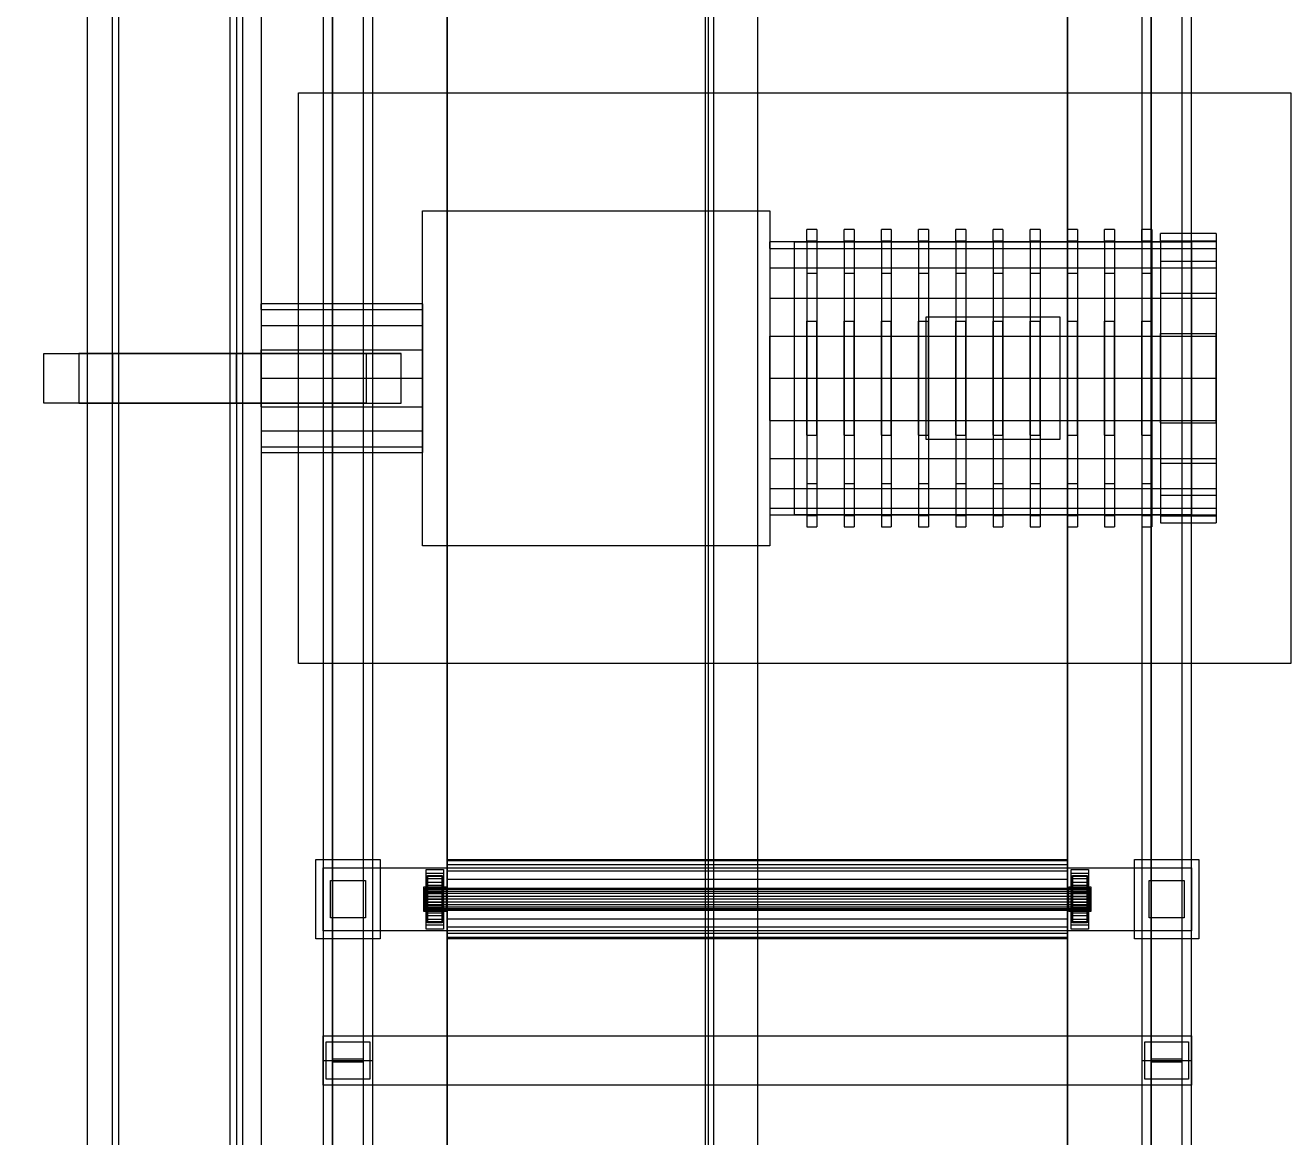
# Model space of a CAD drawing. Header units: millimetres. Extents: x -2500 to 58855, y -53268 to 6837.
# Drawn here: x 57527 to 58547, y -18611 to -17716 of the extents above; entities that cross this region are included whole.
import ezdxf

# ---------------------------------------------------------------- set-up
doc = ezdxf.new("R2010")
doc.units = ezdxf.units.MM
for name, color, linetype, lineweight in [('COTAS_R', 1, 'Continuous', 0), ('superior_C04', 7, 'Continuous', 0), ('superior_secador', 7, 'Continuous', 0)]:
    doc.layers.add(name, color=color, linetype=linetype, lineweight=lineweight)
doc.dimstyles.new('R19_100', dxfattribs={"dimtxt": 250, "dimasz": 150, "dimexe": 150, "dimexo": 80, "dimgap": 100, "dimtad": 1, "dimtih": 1, "dimtoh": 1, "dimdsep": 46, "dimcen": 0.09, "dimadec": 0, "dimazin": 0, "dimtfac": 1, "dimtdec": 4, "dimtofl": 0, "dimtmove": 0, "dimatfit": 3, "dimfxl": 1, "dimtolj": 1, "dimtzin": 0, "dimarcsym": 0})

# ---------------------------------------------------------------- blocks, each defined once
blk = doc.blocks.new('*D26')
at = {"layer": 'COTAS_R', "color": 0, "lineweight": -2, "transparency": 16777216}
for p, q in [((58037.1, -15400), (57067.1, -15400)), ((57217.1, -19600), (57217.1, -15550)), ((58037.1, -19750), (57067.1, -19750))]:
    blk.add_line(p, q, dxfattribs=at)
at = {"layer": 'COTAS_R', "color": 0, "transparency": 16777216}
for points in [[(57192.1, -15550), (57242.1, -15550), (57217.1, -15400)], [(57192.1, -19600), (57242.1, -19600), (57217.1, -19750)]]:
    blk.add_solid(points, dxfattribs=at)
at = {"layer": 'Defpoints', "color": 0, "transparency": 16777216}
for p in [(57217.1, -15400), (58117.1, -15400), (58117.1, -19750)]:
    blk.add_point(p, dxfattribs=at)

msp = doc.modelspace()

# ---------------------------------------------------------------- linework, layer by layer
at = {"layer": 'superior_C04'}
for p, q in [((57867.116, -19750), (57867.116, -15400)), ((58367.116, -15400), (58367.116, -19750)), ((57767.116, -17350), (57767.116, -18550)), ((57774.616, -17348.878), (57774.616, -18548.878)), ((57774.616, -18551.122), (57774.616, -17351.122)), ((57799.616, -18548.878), (57799.616, -17348.878)), ((57799.616, -18551.122), (57799.616, -17351.122)), ((57807.116, -18550), (57807.116, -17350)), ((58427.116, -17350), (58427.116, -18550)), ((58434.616, -17348.878), (58434.616, -18548.878)), ((58434.616, -18551.122), (58434.616, -17351.122)), ((58459.616, -18548.878), (58459.616, -17348.878)), ((58459.616, -18551.122), (58459.616, -17351.122)), ((58467.116, -18550), (58467.116, -17350)), ((57867.116, -17440), (57867.116, -18420)), ((58117.116, -17440), (58117.116, -18420)), ((58367.116, -18420), (58367.116, -17440)), ((57761.116, -18452), (57761.116, -18388)), ((57761.116, -18388), (57813.116, -18388)), ((57813.116, -18388), (57813.116, -18452)), ((57867.116, -18388), (57867.116, -18389.09)), ((57867.116, -18388), (58367.116, -18388)), ((57867.116, -18389.09), (57867.116, -18392.287)), ((58367.116, -18389.09), (57867.116, -18389.09)), ((57867.116, -18392.287), (57867.116, -18397.373)), ((58367.116, -18392.287), (57867.116, -18392.287)), ((58367.116, -18389.09), (58367.116, -18388)), ((58367.116, -18389.09), (58367.116, -18392.287)), ((58367.116, -18392.287), (58367.116, -18397.373)), ((58421.116, -18452), (58421.116, -18388)), ((58421.116, -18388), (58473.116, -18388)), ((58473.116, -18388), (58473.116, -18452)), ((57767.116, -18445.4), (57767.116, -18394.6)), ((57767.116, -18394.6), (58467.116, -18394.6)), ((57850.116, -18444), (57850.116, -18396)), ((57850.116, -18396), (57864.116, -18396)), ((57850.116, -18409), (57850.116, -18399)), ((57850.116, -18399), (57864.116, -18399)), ((57851.116, -18411), (57851.116, -18401)), ((57851.116, -18401), (57851.116, -18401.647)), ((57851.116, -18401), (57863.116, -18401)), ((57851.116, -18401.647), (57851.116, -18411.307)), ((57863.116, -18401.647), (57851.116, -18401.647)), ((57851.116, -18401.647), (57851.116, -18403.546)), ((57851.116, -18403.546), (57851.116, -18412.206)), ((57863.116, -18403.546), (57851.116, -18403.546)), ((57851.116, -18403.546), (57851.116, -18406.565)), ((57863.116, -18401.647), (57863.116, -18401)), ((57863.116, -18401), (57863.116, -18411)), ((57863.116, -18411.307), (57863.116, -18401.647)), ((57863.116, -18403.546), (57863.116, -18401.647)), ((57863.116, -18412.206), (57863.116, -18403.546)), ((57863.116, -18406.565), (57863.116, -18403.546)), ((57864.116, -18396), (57864.116, -18444)), ((57864.116, -18399), (57864.116, -18409)), ((57867.116, -18397.373), (57867.116, -18404)), ((58367.116, -18397.373), (57867.116, -18397.373)), ((57867.116, -18404), (57867.116, -18411.718)), ((58367.116, -18404), (57867.116, -18404)), ((58367.116, -18397.373), (58367.116, -18404)), ((58367.116, -18404), (58367.116, -18411.718)), ((58370.116, -18444), (58370.116, -18396)), ((58370.116, -18396), (58384.116, -18396)), ((58370.116, -18409), (58370.116, -18399)), ((58370.116, -18399), (58384.116, -18399)), ((58371.116, -18411), (58371.116, -18401)), ((58371.116, -18401), (58371.116, -18401.647)), ((58371.116, -18401), (58383.116, -18401)), ((58371.116, -18401.647), (58371.116, -18411.307)), ((58383.116, -18401.647), (58371.116, -18401.647)), ((58371.116, -18401.647), (58371.116, -18403.546)), ((58371.116, -18403.546), (58371.116, -18412.206)), ((58383.116, -18403.546), (58371.116, -18403.546)), ((58371.116, -18403.546), (58371.116, -18406.565)), ((58383.116, -18401.647), (58383.116, -18401)), ((58383.116, -18401), (58383.116, -18411)), ((58383.116, -18411.307), (58383.116, -18401.647)), ((58383.116, -18403.546), (58383.116, -18401.647)), ((58383.116, -18412.206), (58383.116, -18403.546)), ((58383.116, -18406.565), (58383.116, -18403.546)), ((58384.116, -18396), (58384.116, -18444)), ((58384.116, -18399), (58384.116, -18409)), ((58467.116, -18394.6), (58467.116, -18445.4)), ((57773.116, -18435), (57773.116, -18405)), ((57773.116, -18405), (57801.116, -18405)), ((57801.116, -18405), (57801.116, -18435)), ((57848.116, -18410), (57866.116, -18410)), ((57848.116, -18430), (57848.116, -18410)), ((57849.116, -18411), (57849.116, -18411.307)), ((57849.116, -18411), (58385.116, -18411)), ((57849.116, -18411.307), (57849.116, -18412.206)), ((58385.116, -18411.307), (57849.116, -18411.307)), ((57849.116, -18412.206), (57849.116, -18413.636)), ((58385.116, -18412.206), (57849.116, -18412.206)), ((57849.116, -18413.636), (57849.116, -18415.5)), ((58385.116, -18413.636), (57849.116, -18413.636)), ((57864.116, -18409), (57850.116, -18409)), ((57851.116, -18406.565), (57851.116, -18413.636)), ((57863.116, -18406.565), (57851.116, -18406.565)), ((57851.116, -18406.565), (57851.116, -18410.5)), ((57851.116, -18410.5), (57851.116, -18415.5)), ((57863.116, -18410.5), (57851.116, -18410.5)), ((57851.116, -18410.5), (57851.116, -18415.082)), ((57851.116, -18411.307), (57851.116, -18411)), ((57863.116, -18411), (57851.116, -18411)), ((57851.116, -18411.307), (57863.116, -18411.307)), ((57851.116, -18412.206), (57851.116, -18411.307)), ((57851.116, -18412.206), (57863.116, -18412.206)), ((57851.116, -18413.636), (57851.116, -18412.206)), ((57851.116, -18413.636), (57863.116, -18413.636)), ((57851.116, -18415.5), (57851.116, -18413.636)), ((57863.116, -18413.636), (57863.116, -18406.565)), ((57863.116, -18410.5), (57863.116, -18406.565)), ((57863.116, -18415.5), (57863.116, -18410.5)), ((57863.116, -18415.082), (57863.116, -18410.5)), ((57863.116, -18411), (57863.116, -18411.307)), ((57863.116, -18411.307), (57863.116, -18412.206)), ((57863.116, -18412.206), (57863.116, -18413.636)), ((57863.116, -18413.636), (57863.116, -18415.5)), ((57866.116, -18410), (57866.116, -18430)), ((57867.116, -18411.718), (57867.116, -18420)), ((58367.116, -18411.718), (57867.116, -18411.718)), ((58367.116, -18411.718), (58367.116, -18420)), ((58368.116, -18410), (58386.116, -18410)), ((58368.116, -18430), (58368.116, -18410)), ((58384.116, -18409), (58370.116, -18409)), ((58371.116, -18406.565), (58371.116, -18413.636)), ((58383.116, -18406.565), (58371.116, -18406.565)), ((58371.116, -18406.565), (58371.116, -18410.5)), ((58371.116, -18410.5), (58371.116, -18415.5)), ((58383.116, -18410.5), (58371.116, -18410.5)), ((58371.116, -18410.5), (58371.116, -18415.082)), ((58371.116, -18411.307), (58371.116, -18411)), ((58383.116, -18411), (58371.116, -18411)), ((58371.116, -18411.307), (58383.116, -18411.307)), ((58371.116, -18412.206), (58371.116, -18411.307)), ((58371.116, -18412.206), (58383.116, -18412.206)), ((58371.116, -18413.636), (58371.116, -18412.206)), ((58371.116, -18413.636), (58383.116, -18413.636)), ((58371.116, -18415.5), (58371.116, -18413.636)), ((58383.116, -18413.636), (58383.116, -18406.565)), ((58383.116, -18410.5), (58383.116, -18406.565)), ((58383.116, -18415.5), (58383.116, -18410.5)), ((58383.116, -18415.082), (58383.116, -18410.5)), ((58383.116, -18411), (58383.116, -18411.307)), ((58383.116, -18411.307), (58383.116, -18412.206)), ((58383.116, -18412.206), (58383.116, -18413.636)), ((58383.116, -18413.636), (58383.116, -18415.5)), ((58385.116, -18411.307), (58385.116, -18411)), ((58385.116, -18411.307), (58385.116, -18412.206)), ((58385.116, -18412.206), (58385.116, -18413.636)), ((58385.116, -18413.636), (58385.116, -18415.5)), ((58386.116, -18410), (58386.116, -18430)), ((58433.116, -18435), (58433.116, -18405)), ((58433.116, -18405), (58461.116, -18405)), ((58461.116, -18405), (58461.116, -18435)), ((57849.116, -18415.5), (57849.116, -18417.671)), ((58385.116, -18415.5), (57849.116, -18415.5)), ((57849.116, -18417.671), (57849.116, -18420)), ((58385.116, -18417.671), (57849.116, -18417.671)), ((57849.116, -18420), (57849.116, -18422.329)), ((58385.116, -18420), (57849.116, -18420)), ((57849.116, -18422.329), (57849.116, -18424.5)), ((58385.116, -18422.329), (57849.116, -18422.329)), ((57851.116, -18415.082), (57851.116, -18417.671)), ((57863.116, -18415.082), (57851.116, -18415.082)), ((57851.116, -18415.082), (57851.116, -18420)), ((57851.116, -18415.5), (57863.116, -18415.5)), ((57851.116, -18417.671), (57851.116, -18415.5)), ((57851.116, -18417.671), (57863.116, -18417.671)), ((57851.116, -18420), (57851.116, -18417.671)), ((57851.116, -18420), (57863.116, -18420)), ((57851.116, -18420), (57851.116, -18424.918)), ((57851.116, -18422.329), (57851.116, -18420)), ((57851.116, -18424.918), (57851.116, -18422.329)), ((57851.116, -18422.329), (57863.116, -18422.329)), ((57851.116, -18424.5), (57851.116, -18422.329)), ((57863.116, -18417.671), (57863.116, -18415.082)), ((57863.116, -18420), (57863.116, -18415.082)), ((57863.116, -18415.5), (57863.116, -18417.671)), ((57863.116, -18417.671), (57863.116, -18420)), ((57863.116, -18420), (57863.116, -18422.329)), ((57863.116, -18424.918), (57863.116, -18420)), ((57863.116, -18422.329), (57863.116, -18424.918)), ((57863.116, -18422.329), (57863.116, -18424.5)), ((58117.116, -18420), (57867.116, -18420)), ((57867.116, -18420), (57867.116, -19400)), ((57867.116, -18420), (57867.116, -18428.282)), ((58367.116, -18420), (57867.116, -18420)), ((58367.116, -18420), (58117.116, -18420)), ((58117.116, -18420), (58117.116, -19400)), ((58367.116, -19400), (58367.116, -18420)), ((58367.116, -18420), (58367.116, -18428.282)), ((58371.116, -18415.082), (58371.116, -18417.671)), ((58383.116, -18415.082), (58371.116, -18415.082)), ((58371.116, -18415.082), (58371.116, -18420)), ((58371.116, -18415.5), (58383.116, -18415.5)), ((58371.116, -18417.671), (58371.116, -18415.5)), ((58371.116, -18417.671), (58383.116, -18417.671)), ((58371.116, -18420), (58371.116, -18417.671)), ((58371.116, -18420), (58383.116, -18420)), ((58371.116, -18420), (58371.116, -18424.918)), ((58371.116, -18422.329), (58371.116, -18420)), ((58371.116, -18424.918), (58371.116, -18422.329)), ((58371.116, -18422.329), (58383.116, -18422.329)), ((58371.116, -18424.5), (58371.116, -18422.329)), ((58383.116, -18417.671), (58383.116, -18415.082)), ((58383.116, -18420), (58383.116, -18415.082)), ((58383.116, -18415.5), (58383.116, -18417.671)), ((58383.116, -18417.671), (58383.116, -18420)), ((58383.116, -18420), (58383.116, -18422.329)), ((58383.116, -18424.918), (58383.116, -18420)), ((58383.116, -18422.329), (58383.116, -18424.918)), ((58383.116, -18422.329), (58383.116, -18424.5)), ((58385.116, -18415.5), (58385.116, -18417.671)), ((58385.116, -18417.671), (58385.116, -18420)), ((58385.116, -18420), (58385.116, -18422.329)), ((58385.116, -18422.329), (58385.116, -18424.5)), ((57866.116, -18430), (57848.116, -18430)), ((57849.116, -18424.5), (57849.116, -18426.364)), ((58385.116, -18424.5), (57849.116, -18424.5)), ((57849.116, -18426.364), (57849.116, -18427.794)), ((58385.116, -18426.364), (57849.116, -18426.364)), ((57849.116, -18427.794), (57849.116, -18428.693)), ((58385.116, -18427.794), (57849.116, -18427.794)), ((57849.116, -18428.693), (57849.116, -18429)), ((58385.116, -18428.693), (57849.116, -18428.693)), ((58385.116, -18429), (57849.116, -18429)), ((57850.116, -18441), (57850.116, -18431)), ((57850.116, -18431), (57864.116, -18431)), ((57851.116, -18429.5), (57851.116, -18424.5)), ((57851.116, -18424.5), (57863.116, -18424.5)), ((57851.116, -18426.364), (57851.116, -18424.5)), ((57863.116, -18424.918), (57851.116, -18424.918)), ((57851.116, -18424.918), (57851.116, -18429.5)), ((57851.116, -18433.435), (57851.116, -18426.364)), ((57851.116, -18426.364), (57863.116, -18426.364)), ((57851.116, -18427.794), (57851.116, -18426.364)), ((57851.116, -18436.454), (57851.116, -18427.794)), ((57851.116, -18427.794), (57863.116, -18427.794)), ((57851.116, -18428.693), (57851.116, -18427.794)), ((57851.116, -18438.353), (57851.116, -18428.693)), ((57851.116, -18428.693), (57863.116, -18428.693)), ((57851.116, -18429), (57851.116, -18428.693)), ((57851.116, -18439), (57851.116, -18429)), ((57851.116, -18429), (57863.116, -18429)), ((57863.116, -18429.5), (57851.116, -18429.5)), ((57851.116, -18429.5), (57851.116, -18433.435)), ((57863.116, -18433.435), (57851.116, -18433.435)), ((57851.116, -18433.435), (57851.116, -18436.454)), ((57863.116, -18424.5), (57863.116, -18429.5)), ((57863.116, -18424.5), (57863.116, -18426.364)), ((57863.116, -18429.5), (57863.116, -18424.918)), ((57863.116, -18426.364), (57863.116, -18433.435)), ((57863.116, -18426.364), (57863.116, -18427.794)), ((57863.116, -18427.794), (57863.116, -18436.454)), ((57863.116, -18427.794), (57863.116, -18428.693)), ((57863.116, -18428.693), (57863.116, -18438.353)), ((57863.116, -18428.693), (57863.116, -18429)), ((57863.116, -18429), (57863.116, -18439)), ((57863.116, -18433.435), (57863.116, -18429.5)), ((57863.116, -18436.454), (57863.116, -18433.435)), ((57864.116, -18431), (57864.116, -18441)), ((57867.116, -18428.282), (57867.116, -18436)), ((58367.116, -18428.282), (57867.116, -18428.282)), ((58367.116, -18428.282), (58367.116, -18436)), ((58386.116, -18430), (58368.116, -18430)), ((58370.116, -18441), (58370.116, -18431)), ((58370.116, -18431), (58384.116, -18431)), ((58371.116, -18429.5), (58371.116, -18424.5)), ((58371.116, -18424.5), (58383.116, -18424.5)), ((58371.116, -18426.364), (58371.116, -18424.5)), ((58383.116, -18424.918), (58371.116, -18424.918)), ((58371.116, -18424.918), (58371.116, -18429.5)), ((58371.116, -18433.435), (58371.116, -18426.364)), ((58371.116, -18426.364), (58383.116, -18426.364)), ((58371.116, -18427.794), (58371.116, -18426.364)), ((58371.116, -18436.454), (58371.116, -18427.794)), ((58371.116, -18427.794), (58383.116, -18427.794)), ((58371.116, -18428.693), (58371.116, -18427.794)), ((58371.116, -18438.353), (58371.116, -18428.693)), ((58371.116, -18428.693), (58383.116, -18428.693)), ((58371.116, -18429), (58371.116, -18428.693)), ((58371.116, -18439), (58371.116, -18429)), ((58371.116, -18429), (58383.116, -18429)), ((58383.116, -18429.5), (58371.116, -18429.5)), ((58371.116, -18429.5), (58371.116, -18433.435)), ((58383.116, -18433.435), (58371.116, -18433.435)), ((58371.116, -18433.435), (58371.116, -18436.454)), ((58383.116, -18424.5), (58383.116, -18429.5)), ((58383.116, -18424.5), (58383.116, -18426.364)), ((58383.116, -18429.5), (58383.116, -18424.918)), ((58383.116, -18426.364), (58383.116, -18433.435)), ((58383.116, -18426.364), (58383.116, -18427.794)), ((58383.116, -18427.794), (58383.116, -18436.454)), ((58383.116, -18427.794), (58383.116, -18428.693)), ((58383.116, -18428.693), (58383.116, -18438.353)), ((58383.116, -18428.693), (58383.116, -18429)), ((58383.116, -18429), (58383.116, -18439)), ((58383.116, -18433.435), (58383.116, -18429.5)), ((58383.116, -18436.454), (58383.116, -18433.435)), ((58384.116, -18431), (58384.116, -18441)), ((58385.116, -18424.5), (58385.116, -18426.364)), ((58385.116, -18426.364), (58385.116, -18427.794)), ((58385.116, -18427.794), (58385.116, -18428.693)), ((58385.116, -18428.693), (58385.116, -18429)), ((57801.116, -18435), (57773.116, -18435)), ((57864.116, -18441), (57850.116, -18441)), ((57864.116, -18444), (57850.116, -18444)), ((57863.116, -18436.454), (57851.116, -18436.454)), ((57851.116, -18436.454), (57851.116, -18438.353)), ((57863.116, -18438.353), (57851.116, -18438.353)), ((57851.116, -18438.353), (57851.116, -18439)), ((57863.116, -18439), (57851.116, -18439)), ((57863.116, -18438.353), (57863.116, -18436.454)), ((57863.116, -18439), (57863.116, -18438.353)), ((57867.116, -18436), (57867.116, -18442.627)), ((58367.116, -18436), (57867.116, -18436)), ((57867.116, -18442.627), (57867.116, -18447.713)), ((58367.116, -18442.627), (57867.116, -18442.627)), ((58367.116, -18436), (58367.116, -18442.627)), ((58367.116, -18442.627), (58367.116, -18447.713)), ((58384.116, -18441), (58370.116, -18441)), ((58384.116, -18444), (58370.116, -18444)), ((58383.116, -18436.454), (58371.116, -18436.454)), ((58371.116, -18436.454), (58371.116, -18438.353)), ((58383.116, -18438.353), (58371.116, -18438.353)), ((58371.116, -18438.353), (58371.116, -18439)), ((58383.116, -18439), (58371.116, -18439)), ((58383.116, -18438.353), (58383.116, -18436.454)), ((58383.116, -18439), (58383.116, -18438.353)), ((58461.116, -18435), (58433.116, -18435)), ((57813.116, -18452), (57761.116, -18452)), ((58467.116, -18445.4), (57767.116, -18445.4)), ((57867.116, -18447.713), (57867.116, -18450.91)), ((58367.116, -18447.713), (57867.116, -18447.713)), ((57867.116, -18450.91), (57867.116, -18452)), ((58367.116, -18450.91), (57867.116, -18450.91)), ((58367.116, -18452), (57867.116, -18452)), ((58367.116, -18447.713), (58367.116, -18450.91)), ((58367.116, -18450.91), (58367.116, -18452)), ((58473.116, -18452), (58421.116, -18452)), ((57767.116, -18570), (57767.116, -18530)), ((57767.116, -18530), (58467.116, -18530)), ((57769.616, -18535), (57804.616, -18535)), ((57769.616, -18565), (57769.616, -18535)), ((57804.616, -18535), (57804.616, -18565)), ((58429.616, -18535), (58464.616, -18535)), ((58429.616, -18565), (58429.616, -18535)), ((58464.616, -18535), (58464.616, -18565)), ((58467.116, -18530), (58467.116, -18570)), ((57767.116, -18550), (57807.116, -18550)), ((57767.116, -18550), (57767.116, -19750)), ((57799.616, -18548.878), (57774.616, -18548.878)), ((57774.616, -18548.878), (57774.616, -18551.122)), ((57774.616, -19748.878), (57774.616, -18548.878)), ((57774.616, -18551.122), (57799.616, -18551.122)), ((57774.616, -18551.122), (57774.616, -19751.122)), ((57799.616, -18551.122), (57799.616, -18548.878)), ((57799.616, -19748.878), (57799.616, -18548.878)), ((57799.616, -19751.122), (57799.616, -18551.122)), ((57807.116, -19750), (57807.116, -18550)), ((58427.116, -18550), (58467.116, -18550)), ((58427.116, -18550), (58427.116, -19750)), ((58459.616, -18548.878), (58434.616, -18548.878)), ((58434.616, -18548.878), (58434.616, -18551.122)), ((58434.616, -19748.878), (58434.616, -18548.878)), ((58434.616, -18551.122), (58459.616, -18551.122)), ((58434.616, -18551.122), (58434.616, -19751.122)), ((58459.616, -18551.122), (58459.616, -18548.878)), ((58459.616, -19748.878), (58459.616, -18548.878)), ((58459.616, -19751.122), (58459.616, -18551.122)), ((58467.116, -19750), (58467.116, -18550)), ((57804.616, -18565), (57769.616, -18565)), ((58464.616, -18565), (58429.616, -18565)), ((58467.116, -18570), (57767.116, -18570))]:
    msp.add_line(p, q, dxfattribs=at)
at = {"layer": 'superior_secador'}
for p, q in [((57692.116, -19375), (57692.116, -16625)), ((57702.116, -16625), (57702.116, -19375)), ((57717.116, -16625), (57717.116, -19375)), ((57577.116, -19250), (57577.116, -16750)), ((58075.045, -16750), (58075.045, -19250)), ((58077.873, -19250), (58077.873, -16750)), ((58082.116, -19250), (58082.116, -16750)), ((57597.116, -19240), (57597.116, -16760)), ((57602.116, -16760), (57602.116, -19240)), ((57692.116, -19240), (57692.116, -16760)), ((57697.116, -16760), (57697.116, -19240)), ((57747.116, -18230), (57747.116, -17770)), ((57747.116, -17770), (58547.116, -17770)), ((58547.116, -17770), (58547.116, -18230)), ((57847.116, -18135), (57847.116, -17865)), ((57847.116, -17865), (58127.116, -17865)), ((58127.116, -17865), (58127.116, -18135)), ((58157.116, -17889.227), (58157.116, -17880.1)), ((58165.116, -17880.1), (58157.116, -17880.1)), ((58165.116, -17880.1), (58165.116, -17889.227)), ((58187.116, -17889.227), (58187.116, -17880.1)), ((58195.116, -17880.1), (58187.116, -17880.1)), ((58195.116, -17880.1), (58195.116, -17889.227)), ((58217.116, -17889.227), (58217.116, -17880.1)), ((58225.116, -17880.1), (58217.116, -17880.1)), ((58225.116, -17880.1), (58225.116, -17889.227)), ((58247.116, -17889.227), (58247.116, -17880.1)), ((58255.116, -17880.1), (58247.116, -17880.1)), ((58255.116, -17880.1), (58255.116, -17889.227)), ((58277.116, -17889.227), (58277.116, -17880.1)), ((58285.116, -17880.1), (58277.116, -17880.1)), ((58285.116, -17880.1), (58285.116, -17889.227)), ((58307.116, -17889.227), (58307.116, -17880.1)), ((58315.116, -17880.1), (58307.116, -17880.1)), ((58315.116, -17880.1), (58315.116, -17889.227)), ((58337.116, -17889.227), (58337.116, -17880.1)), ((58345.116, -17880.1), (58337.116, -17880.1)), ((58345.116, -17880.1), (58345.116, -17889.227)), ((58367.116, -17889.227), (58367.116, -17880.1)), ((58375.116, -17880.1), (58367.116, -17880.1)), ((58375.116, -17880.1), (58375.116, -17889.227)), ((58397.116, -17889.227), (58397.116, -17880.1)), ((58405.116, -17880.1), (58397.116, -17880.1)), ((58405.116, -17880.1), (58405.116, -17889.227)), ((58427.116, -17889.227), (58427.116, -17880.1)), ((58435.116, -17880.1), (58427.116, -17880.1)), ((58435.116, -17880.1), (58435.116, -17889.227)), ((58442.116, -17889.107), (58442.116, -17883.4)), ((58487.116, -17883.4), (58442.116, -17883.4)), ((58487.116, -17883.4), (58487.116, -17889.107)), ((58127.116, -17895.384), (58127.116, -17890)), ((58487.116, -17890), (58127.116, -17890)), ((58147.116, -18110), (58147.116, -17890)), ((58147.116, -17890), (58467.116, -17890)), ((58157.116, -17889.227), (58157.116, -17915.218)), ((58157.116, -17889.227), (58165.116, -17889.227)), ((58165.116, -17889.227), (58165.116, -17915.218)), ((58187.116, -17889.227), (58187.116, -17915.218)), ((58187.116, -17889.227), (58195.116, -17889.227)), ((58195.116, -17889.227), (58195.116, -17915.218)), ((58217.116, -17889.227), (58217.116, -17915.218)), ((58217.116, -17889.227), (58225.116, -17889.227)), ((58225.116, -17889.227), (58225.116, -17915.218)), ((58247.116, -17889.227), (58247.116, -17915.218)), ((58247.116, -17889.227), (58255.116, -17889.227)), ((58255.116, -17889.227), (58255.116, -17915.218)), ((58277.116, -17889.227), (58277.116, -17915.218)), ((58277.116, -17889.227), (58285.116, -17889.227)), ((58285.116, -17889.227), (58285.116, -17915.218)), ((58307.116, -17889.227), (58307.116, -17915.218)), ((58307.116, -17889.227), (58315.116, -17889.227)), ((58315.116, -17889.227), (58315.116, -17915.218)), ((58337.116, -17889.227), (58337.116, -17915.218)), ((58337.116, -17889.227), (58345.116, -17889.227)), ((58345.116, -17889.227), (58345.116, -17915.218)), ((58367.116, -17889.227), (58367.116, -17915.218)), ((58367.116, -17889.227), (58375.116, -17889.227)), ((58375.116, -17889.227), (58375.116, -17915.218)), ((58397.116, -17889.227), (58397.116, -17915.218)), ((58397.116, -17889.227), (58405.116, -17889.227)), ((58405.116, -17889.227), (58405.116, -17915.218)), ((58427.116, -17889.227), (58427.116, -17915.218)), ((58427.116, -17889.227), (58435.116, -17889.227)), ((58435.116, -17889.227), (58435.116, -17915.218)), ((58442.116, -17889.107), (58442.116, -17905.669)), ((58442.116, -17889.107), (58487.116, -17889.107)), ((58467.116, -17890), (58467.116, -18110)), ((58487.116, -17889.107), (58487.116, -17905.669)), ((58487.116, -17890), (58487.116, -17895.384)), ((58127.116, -17895.384), (58127.116, -17911.008)), ((58127.116, -17895.384), (58487.116, -17895.384)), ((58487.116, -17895.384), (58487.116, -17911.008)), ((58127.116, -17911.008), (58127.116, -17935.344)), ((58127.116, -17911.008), (58487.116, -17911.008)), ((58442.116, -17905.669), (58442.116, -17931.464)), ((58442.116, -17905.669), (58487.116, -17905.669)), ((58487.116, -17905.669), (58487.116, -17931.464)), ((58487.116, -17911.008), (58487.116, -17935.344)), ((58157.116, -17915.218), (58157.116, -17954.116)), ((58157.116, -17915.218), (58165.116, -17915.218)), ((58165.116, -17915.218), (58165.116, -17954.116)), ((58187.116, -17915.218), (58187.116, -17954.116)), ((58187.116, -17915.218), (58195.116, -17915.218)), ((58195.116, -17915.218), (58195.116, -17954.116)), ((58217.116, -17915.218), (58217.116, -17954.116)), ((58217.116, -17915.218), (58225.116, -17915.218)), ((58225.116, -17915.218), (58225.116, -17954.116)), ((58247.116, -17915.218), (58247.116, -17954.116)), ((58247.116, -17915.218), (58255.116, -17915.218)), ((58255.116, -17915.218), (58255.116, -17954.116)), ((58277.116, -17915.218), (58277.116, -17954.116)), ((58277.116, -17915.218), (58285.116, -17915.218)), ((58285.116, -17915.218), (58285.116, -17954.116)), ((58307.116, -17915.218), (58307.116, -17954.116)), ((58307.116, -17915.218), (58315.116, -17915.218)), ((58315.116, -17915.218), (58315.116, -17954.116)), ((58337.116, -17915.218), (58337.116, -17954.116)), ((58337.116, -17915.218), (58345.116, -17915.218)), ((58345.116, -17915.218), (58345.116, -17954.116)), ((58367.116, -17915.218), (58367.116, -17954.116)), ((58367.116, -17915.218), (58375.116, -17915.218)), ((58375.116, -17915.218), (58375.116, -17954.116)), ((58397.116, -17915.218), (58397.116, -17954.116)), ((58397.116, -17915.218), (58405.116, -17915.218)), ((58405.116, -17915.218), (58405.116, -17954.116)), ((58427.116, -17915.218), (58427.116, -17954.116)), ((58427.116, -17915.218), (58435.116, -17915.218)), ((58435.116, -17915.218), (58435.116, -17954.116)), ((58442.116, -17931.464), (58442.116, -17963.969)), ((58442.116, -17931.464), (58487.116, -17931.464)), ((58487.116, -17931.464), (58487.116, -17963.969)), ((57717.116, -17944.567), (57717.116, -17940)), ((57847.116, -17940), (57717.116, -17940)), ((57717.116, -17944.567), (57717.116, -17957.574)), ((57717.116, -17944.567), (57847.116, -17944.567)), ((57847.116, -17940), (57847.116, -17944.567)), ((57847.116, -17944.567), (57847.116, -17957.574)), ((58127.116, -17935.344), (58127.116, -17966.008)), ((58127.116, -17935.344), (58487.116, -17935.344)), ((58487.116, -17935.344), (58487.116, -17966.008)), ((58157.116, -17954.116), (58157.116, -18000)), ((58157.116, -18000), (58157.116, -17954.116)), ((58157.116, -17954.116), (58165.116, -17954.116)), ((58165.116, -17954.116), (58165.116, -18000)), ((58165.116, -18000), (58165.116, -17954.116)), ((58187.116, -17954.116), (58187.116, -18000)), ((58187.116, -18000), (58187.116, -17954.116)), ((58187.116, -17954.116), (58195.116, -17954.116)), ((58195.116, -17954.116), (58195.116, -18000)), ((58195.116, -18000), (58195.116, -17954.116)), ((58217.116, -17954.116), (58217.116, -18000)), ((58217.116, -18000), (58217.116, -17954.116)), ((58217.116, -17954.116), (58225.116, -17954.116)), ((58225.116, -17954.116), (58225.116, -18000)), ((58225.116, -18000), (58225.116, -17954.116)), ((58247.116, -17954.116), (58247.116, -18000)), ((58247.116, -18000), (58247.116, -17954.116)), ((58247.116, -17954.116), (58255.116, -17954.116)), ((58253.116, -18049.5), (58253.116, -17950.5)), ((58253.116, -17950.5), (58361.116, -17950.5)), ((58255.116, -17954.116), (58255.116, -18000)), ((58255.116, -18000), (58255.116, -17954.116)), ((58277.116, -17954.116), (58277.116, -18000)), ((58277.116, -18000), (58277.116, -17954.116)), ((58277.116, -17954.116), (58285.116, -17954.116)), ((58285.116, -17954.116), (58285.116, -18000)), ((58285.116, -18000), (58285.116, -17954.116)), ((58307.116, -17954.116), (58307.116, -18000)), ((58307.116, -18000), (58307.116, -17954.116)), ((58307.116, -17954.116), (58315.116, -17954.116)), ((58315.116, -17954.116), (58315.116, -18000)), ((58315.116, -18000), (58315.116, -17954.116)), ((58337.116, -17954.116), (58337.116, -18000)), ((58337.116, -18000), (58337.116, -17954.116)), ((58337.116, -17954.116), (58345.116, -17954.116)), ((58345.116, -17954.116), (58345.116, -18000)), ((58345.116, -18000), (58345.116, -17954.116)), ((58361.116, -17950.5), (58361.116, -18049.5)), ((58367.116, -17954.116), (58367.116, -18000)), ((58367.116, -18000), (58367.116, -17954.116)), ((58367.116, -17954.116), (58375.116, -17954.116)), ((58375.116, -17954.116), (58375.116, -18000)), ((58375.116, -18000), (58375.116, -17954.116)), ((58397.116, -17954.116), (58397.116, -18000)), ((58397.116, -18000), (58397.116, -17954.116)), ((58397.116, -17954.116), (58405.116, -17954.116)), ((58405.116, -17954.116), (58405.116, -18000)), ((58405.116, -18000), (58405.116, -17954.116)), ((58427.116, -17954.116), (58427.116, -18000)), ((58427.116, -18000), (58427.116, -17954.116)), ((58427.116, -17954.116), (58435.116, -17954.116)), ((58435.116, -17954.116), (58435.116, -18000)), ((58435.116, -18000), (58435.116, -17954.116)), ((57717.116, -17957.574), (57717.116, -17977.039)), ((57717.116, -17957.574), (57847.116, -17957.574)), ((57847.116, -17957.574), (57847.116, -17977.039)), ((58442.116, -17963.969), (58442.116, -18000)), ((58442.116, -18000), (58442.116, -17963.969)), ((58442.116, -17963.969), (58487.116, -17963.969)), ((58487.116, -17963.969), (58487.116, -18000)), ((58487.116, -18000), (58487.116, -17963.969)), ((58127.116, -17966.008), (58127.116, -18000)), ((58127.116, -18000), (58127.116, -17966.008)), ((58127.116, -17966.008), (58487.116, -17966.008)), ((58487.116, -17966.008), (58487.116, -18000)), ((58487.116, -18000), (58487.116, -17966.008)), ((57541.761, -17980), (57801.761, -17980)), ((57541.761, -18020), (57541.761, -17980)), ((57541.761, -17980), (57570.045, -17980)), ((57830.045, -17980), (57570.045, -17980)), ((57570.045, -17980), (57570.045, -18020)), ((57597.116, -17980), (57697.116, -17980)), ((57597.116, -17980), (57597.116, -18020)), ((57697.116, -18020), (57697.116, -17980)), ((57717.116, -17977.039), (57717.116, -18000)), ((57717.116, -18000), (57717.116, -17977.039)), ((57717.116, -17977.039), (57847.116, -17977.039)), ((57801.761, -17980), (57801.761, -18020)), ((57801.761, -17980), (57830.045, -17980)), ((57830.045, -18020), (57830.045, -17980)), ((57847.116, -17977.039), (57847.116, -18000)), ((57847.116, -18000), (57847.116, -17977.039)), ((57717.116, -18000), (57717.116, -18022.961)), ((57717.116, -18022.961), (57717.116, -18000)), ((57717.116, -18000), (57847.116, -18000)), ((57717.116, -18000), (57847.116, -18000)), ((57847.116, -18000), (57847.116, -18022.961)), ((57847.116, -18022.961), (57847.116, -18000)), ((58127.116, -18000), (58127.116, -18033.992)), ((58127.116, -18033.992), (58127.116, -18000)), ((58127.116, -18000), (58487.116, -18000)), ((58127.116, -18000), (58487.116, -18000)), ((58157.116, -18000), (58157.116, -18045.884)), ((58157.116, -18045.884), (58157.116, -18000)), ((58157.116, -18000), (58165.116, -18000)), ((58157.116, -18000), (58165.116, -18000)), ((58165.116, -18000), (58165.116, -18045.884)), ((58165.116, -18045.884), (58165.116, -18000)), ((58187.116, -18000), (58187.116, -18045.884)), ((58187.116, -18045.884), (58187.116, -18000)), ((58187.116, -18000), (58195.116, -18000)), ((58187.116, -18000), (58195.116, -18000)), ((58195.116, -18000), (58195.116, -18045.884)), ((58195.116, -18045.884), (58195.116, -18000)), ((58217.116, -18000), (58217.116, -18045.884)), ((58217.116, -18045.884), (58217.116, -18000)), ((58217.116, -18000), (58225.116, -18000)), ((58217.116, -18000), (58225.116, -18000)), ((58225.116, -18000), (58225.116, -18045.884)), ((58225.116, -18045.884), (58225.116, -18000)), ((58247.116, -18000), (58247.116, -18045.884)), ((58247.116, -18045.884), (58247.116, -18000)), ((58247.116, -18000), (58255.116, -18000)), ((58247.116, -18000), (58255.116, -18000)), ((58255.116, -18000), (58255.116, -18045.884)), ((58255.116, -18045.884), (58255.116, -18000)), ((58277.116, -18000), (58277.116, -18045.884)), ((58277.116, -18045.884), (58277.116, -18000)), ((58277.116, -18000), (58285.116, -18000)), ((58277.116, -18000), (58285.116, -18000)), ((58285.116, -18000), (58285.116, -18045.884)), ((58285.116, -18045.884), (58285.116, -18000)), ((58307.116, -18000), (58307.116, -18045.884)), ((58307.116, -18045.884), (58307.116, -18000)), ((58307.116, -18000), (58315.116, -18000)), ((58307.116, -18000), (58315.116, -18000)), ((58315.116, -18000), (58315.116, -18045.884)), ((58315.116, -18045.884), (58315.116, -18000)), ((58337.116, -18000), (58337.116, -18045.884)), ((58337.116, -18045.884), (58337.116, -18000)), ((58337.116, -18000), (58345.116, -18000)), ((58337.116, -18000), (58345.116, -18000)), ((58345.116, -18000), (58345.116, -18045.884)), ((58345.116, -18045.884), (58345.116, -18000)), ((58367.116, -18000), (58367.116, -18045.884)), ((58367.116, -18045.884), (58367.116, -18000)), ((58367.116, -18000), (58375.116, -18000)), ((58367.116, -18000), (58375.116, -18000)), ((58375.116, -18000), (58375.116, -18045.884)), ((58375.116, -18045.884), (58375.116, -18000)), ((58397.116, -18000), (58397.116, -18045.884)), ((58397.116, -18045.884), (58397.116, -18000)), ((58397.116, -18000), (58405.116, -18000)), ((58397.116, -18000), (58405.116, -18000)), ((58405.116, -18000), (58405.116, -18045.884)), ((58405.116, -18045.884), (58405.116, -18000)), ((58427.116, -18000), (58427.116, -18045.884)), ((58427.116, -18045.884), (58427.116, -18000)), ((58427.116, -18000), (58435.116, -18000)), ((58427.116, -18000), (58435.116, -18000)), ((58435.116, -18000), (58435.116, -18045.884)), ((58435.116, -18045.884), (58435.116, -18000)), ((58442.116, -18000), (58442.116, -18036.031)), ((58442.116, -18036.031), (58442.116, -18000)), ((58442.116, -18000), (58487.116, -18000)), ((58442.116, -18000), (58487.116, -18000)), ((58487.116, -18000), (58487.116, -18033.992)), ((58487.116, -18033.992), (58487.116, -18000)), ((58487.116, -18000), (58487.116, -18036.031)), ((58487.116, -18036.031), (58487.116, -18000)), ((57801.761, -18020), (57541.761, -18020)), ((57570.045, -18020), (57541.761, -18020)), ((57570.045, -18020), (57830.045, -18020)), ((57597.116, -18020), (57697.116, -18020)), ((57717.116, -18022.961), (57717.116, -18042.426)), ((57717.116, -18022.961), (57847.116, -18022.961)), ((57801.761, -18020), (57830.045, -18020)), ((57847.116, -18022.961), (57847.116, -18042.426)), ((58127.116, -18033.992), (58127.116, -18064.656)), ((58127.116, -18033.992), (58487.116, -18033.992)), ((58442.116, -18036.031), (58442.116, -18068.536)), ((58442.116, -18036.031), (58487.116, -18036.031)), ((58487.116, -18033.992), (58487.116, -18064.656)), ((58487.116, -18036.031), (58487.116, -18068.536)), ((57717.116, -18042.426), (57717.116, -18055.433)), ((57717.116, -18042.426), (57847.116, -18042.426)), ((57847.116, -18042.426), (57847.116, -18055.433)), ((58157.116, -18045.884), (58157.116, -18084.782)), ((58157.116, -18045.884), (58165.116, -18045.884)), ((58165.116, -18045.884), (58165.116, -18084.782)), ((58187.116, -18045.884), (58187.116, -18084.782)), ((58187.116, -18045.884), (58195.116, -18045.884)), ((58195.116, -18045.884), (58195.116, -18084.782)), ((58217.116, -18045.884), (58217.116, -18084.782)), ((58217.116, -18045.884), (58225.116, -18045.884)), ((58225.116, -18045.884), (58225.116, -18084.782)), ((58247.116, -18045.884), (58247.116, -18084.782)), ((58247.116, -18045.884), (58255.116, -18045.884)), ((58255.116, -18045.884), (58255.116, -18084.782)), ((58277.116, -18045.884), (58277.116, -18084.782)), ((58277.116, -18045.884), (58285.116, -18045.884)), ((58285.116, -18045.884), (58285.116, -18084.782)), ((58307.116, -18045.884), (58307.116, -18084.782)), ((58307.116, -18045.884), (58315.116, -18045.884)), ((58315.116, -18045.884), (58315.116, -18084.782)), ((58337.116, -18045.884), (58337.116, -18084.782)), ((58337.116, -18045.884), (58345.116, -18045.884)), ((58345.116, -18045.884), (58345.116, -18084.782)), ((58367.116, -18045.884), (58367.116, -18084.782)), ((58367.116, -18045.884), (58375.116, -18045.884)), ((58375.116, -18045.884), (58375.116, -18084.782)), ((58397.116, -18045.884), (58397.116, -18084.782)), ((58397.116, -18045.884), (58405.116, -18045.884)), ((58405.116, -18045.884), (58405.116, -18084.782)), ((58427.116, -18045.884), (58427.116, -18084.782)), ((58427.116, -18045.884), (58435.116, -18045.884)), ((58435.116, -18045.884), (58435.116, -18084.782)), ((57717.116, -18055.433), (57717.116, -18060)), ((57717.116, -18055.433), (57847.116, -18055.433)), ((57847.116, -18055.433), (57847.116, -18060)), ((58361.116, -18049.5), (58253.116, -18049.5)), ((57717.116, -18060), (57847.116, -18060)), ((58127.116, -18064.656), (58127.116, -18088.992)), ((58127.116, -18064.656), (58487.116, -18064.656)), ((58487.116, -18064.656), (58487.116, -18088.992)), ((58442.116, -18068.536), (58442.116, -18094.331)), ((58442.116, -18068.536), (58487.116, -18068.536)), ((58487.116, -18068.536), (58487.116, -18094.331)), ((58157.116, -18084.782), (58157.116, -18110.773)), ((58157.116, -18084.782), (58165.116, -18084.782)), ((58165.116, -18084.782), (58165.116, -18110.773)), ((58187.116, -18084.782), (58187.116, -18110.773)), ((58187.116, -18084.782), (58195.116, -18084.782)), ((58195.116, -18084.782), (58195.116, -18110.773)), ((58217.116, -18084.782), (58217.116, -18110.773)), ((58217.116, -18084.782), (58225.116, -18084.782)), ((58225.116, -18084.782), (58225.116, -18110.773)), ((58247.116, -18084.782), (58247.116, -18110.773)), ((58247.116, -18084.782), (58255.116, -18084.782)), ((58255.116, -18084.782), (58255.116, -18110.773)), ((58277.116, -18084.782), (58277.116, -18110.773)), ((58277.116, -18084.782), (58285.116, -18084.782)), ((58285.116, -18084.782), (58285.116, -18110.773)), ((58307.116, -18084.782), (58307.116, -18110.773)), ((58307.116, -18084.782), (58315.116, -18084.782)), ((58315.116, -18084.782), (58315.116, -18110.773)), ((58337.116, -18084.782), (58337.116, -18110.773)), ((58337.116, -18084.782), (58345.116, -18084.782)), ((58345.116, -18084.782), (58345.116, -18110.773)), ((58367.116, -18084.782), (58367.116, -18110.773)), ((58367.116, -18084.782), (58375.116, -18084.782)), ((58375.116, -18084.782), (58375.116, -18110.773)), ((58397.116, -18084.782), (58397.116, -18110.773)), ((58397.116, -18084.782), (58405.116, -18084.782)), ((58405.116, -18084.782), (58405.116, -18110.773)), ((58427.116, -18084.782), (58427.116, -18110.773)), ((58427.116, -18084.782), (58435.116, -18084.782)), ((58435.116, -18084.782), (58435.116, -18110.773)), ((58127.116, -18088.992), (58127.116, -18104.616)), ((58127.116, -18088.992), (58487.116, -18088.992)), ((58442.116, -18094.331), (58442.116, -18110.893)), ((58442.116, -18094.331), (58487.116, -18094.331)), ((58487.116, -18088.992), (58487.116, -18104.616)), ((58487.116, -18094.331), (58487.116, -18110.893)), ((58127.116, -18104.616), (58127.116, -18110)), ((58127.116, -18104.616), (58487.116, -18104.616)), ((58487.116, -18104.616), (58487.116, -18110)), ((58127.116, -18110), (58487.116, -18110)), ((58467.116, -18110), (58147.116, -18110)), ((58157.116, -18110.773), (58157.116, -18119.9)), ((58157.116, -18110.773), (58165.116, -18110.773)), ((58165.116, -18110.773), (58165.116, -18119.9)), ((58187.116, -18110.773), (58187.116, -18119.9)), ((58187.116, -18110.773), (58195.116, -18110.773)), ((58195.116, -18110.773), (58195.116, -18119.9)), ((58217.116, -18110.773), (58217.116, -18119.9)), ((58217.116, -18110.773), (58225.116, -18110.773)), ((58225.116, -18110.773), (58225.116, -18119.9)), ((58247.116, -18110.773), (58247.116, -18119.9)), ((58247.116, -18110.773), (58255.116, -18110.773)), ((58255.116, -18110.773), (58255.116, -18119.9)), ((58277.116, -18110.773), (58277.116, -18119.9)), ((58277.116, -18110.773), (58285.116, -18110.773)), ((58285.116, -18110.773), (58285.116, -18119.9)), ((58307.116, -18110.773), (58307.116, -18119.9)), ((58307.116, -18110.773), (58315.116, -18110.773)), ((58315.116, -18110.773), (58315.116, -18119.9)), ((58337.116, -18110.773), (58337.116, -18119.9)), ((58337.116, -18110.773), (58345.116, -18110.773)), ((58345.116, -18110.773), (58345.116, -18119.9)), ((58367.116, -18110.773), (58367.116, -18119.9)), ((58367.116, -18110.773), (58375.116, -18110.773)), ((58375.116, -18110.773), (58375.116, -18119.9)), ((58397.116, -18110.773), (58397.116, -18119.9)), ((58397.116, -18110.773), (58405.116, -18110.773)), ((58405.116, -18110.773), (58405.116, -18119.9)), ((58427.116, -18110.773), (58427.116, -18119.9)), ((58427.116, -18110.773), (58435.116, -18110.773)), ((58435.116, -18110.773), (58435.116, -18119.9)), ((58442.116, -18110.893), (58442.116, -18116.6)), ((58442.116, -18110.893), (58487.116, -18110.893)), ((58442.116, -18116.6), (58487.116, -18116.6)), ((58487.116, -18110.893), (58487.116, -18116.6)), ((58157.116, -18119.9), (58165.116, -18119.9)), ((58187.116, -18119.9), (58195.116, -18119.9)), ((58217.116, -18119.9), (58225.116, -18119.9)), ((58247.116, -18119.9), (58255.116, -18119.9)), ((58277.116, -18119.9), (58285.116, -18119.9)), ((58307.116, -18119.9), (58315.116, -18119.9)), ((58337.116, -18119.9), (58345.116, -18119.9)), ((58367.116, -18119.9), (58375.116, -18119.9)), ((58397.116, -18119.9), (58405.116, -18119.9)), ((58427.116, -18119.9), (58435.116, -18119.9)), ((58127.116, -18135), (57847.116, -18135)), ((58547.116, -18230), (57747.116, -18230))]:
    msp.add_line(p, q, dxfattribs=at)

# ---------------------------------------------------------------- dimensions: what is measured, and where the dimension line sits
at = {"layer": 'COTAS_R'}
dim = msp.add_aligned_dim(p1=(58117.116, -19750), p2=(58117.116, -15400), distance=900, text='<> R', dimstyle='R19_100', dxfattribs=at)
dim.commit()
dim.dimension.update_dxf_attribs({"geometry": '*D26', "text_midpoint": (57217.116, -17575)})

doc.saveas('drawing.dxf')
